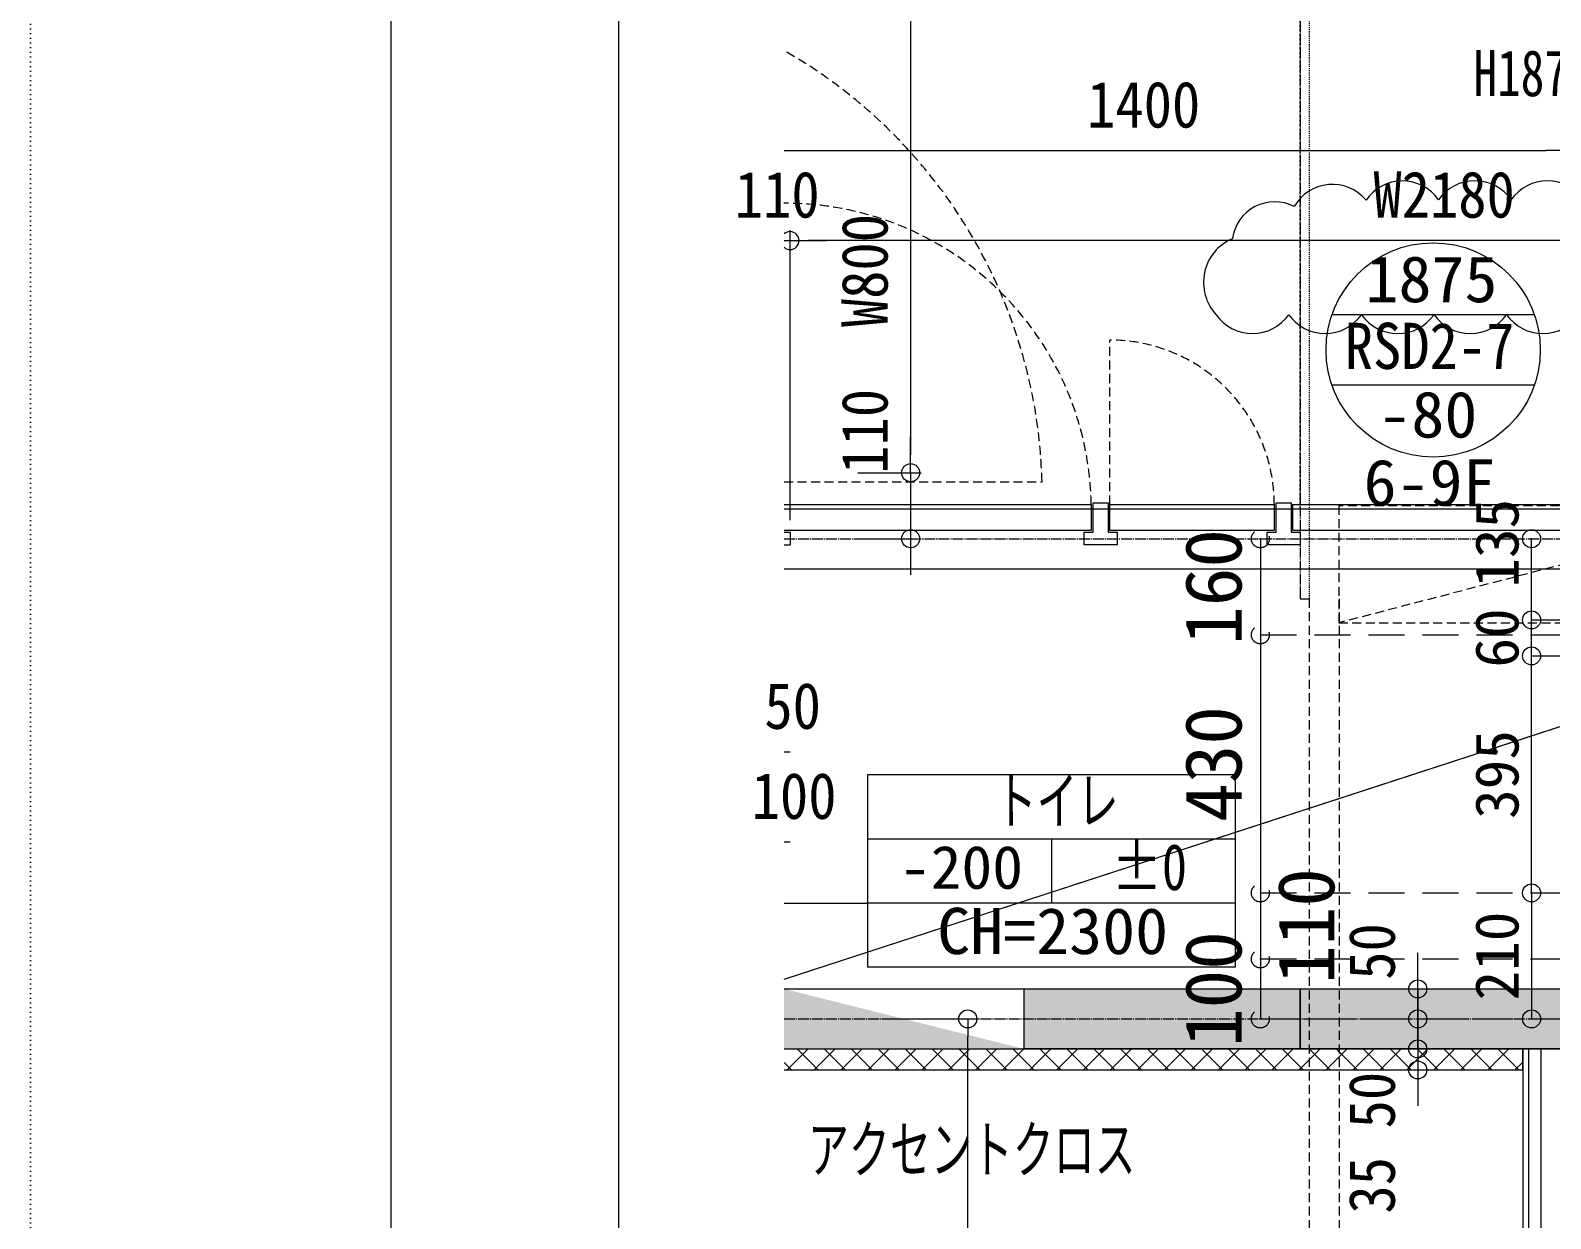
# Model space of a CAD drawing. Units: millimetres at full size, sheet at 1:30. Extents: x -17796 to 21385, y -23279 to 7734.
# Drawn here: x -17796 to -15262, y 2350 to 4329 of the extents above; entities that cross this region are included whole.
import ezdxf
from ezdxf.enums import TextEntityAlignment as Align

# ---------------------------------------------------------------- set-up
doc = ezdxf.new("R2010")
doc.units = ezdxf.units.MM
doc.header["$LTSCALE"] = 30
doc.header["$PDMODE"] = 32
doc.header["$PDSIZE"] = 30
for name, pattern in [('DASHED2', [3, 2, -1]), ('DASHED3', [4, 3, -1]), ('USER1', [0.26, 0.01, -0.25]), ('USER10', [0.12, 0.06, -0.06]), ('USER11', [0.25, 0.125, -0.125]), ('USER4', [0.78, 0.6, -0.06, 0.06, -0.06]), ('USER8', [0.75, 0.5, -0.25])]:
    doc.linetypes.add(name, pattern=pattern)
for name, color, linetype, lineweight in [('0-0_(S)電灯', 7, 'Continuous', 18), ('0-1_(W)電灯', 253, 'Continuous', 18), ('0-8_ﾄﾞｱR1', 6, 'Continuous', 18), ('0-B_0_6P', 54, 'USER4', 18), ('0-C_0_4P', 4, 'Continuous', 18), ('0-D_破線', 30, 'Continuous', 18), ('0-E_遮音材', 254, 'Continuous', 18), ('1-4_ﾌﾟﾛッﾄ', 41, 'Continuous', 18), ('1-8_CH表記', 2, 'Continuous', 18), ('1-C_鋼製建具', 253, 'USER8', 18), ('2-2_', 7, 'Continuous', 18), ('2-E_', 253, 'USER10', 18), ('3-2_寸法', 142, 'Continuous', 18), ('3-9_下地・CB・成形板', 6, 'USER8', 18), ('3-A_建具', 6, 'Continuous', 18), ('3-B_仕上線（タイル・', 7, 'Continuous', 18), ('3-D_雲マーク・質疑コ', 3, 'USER11', 18), ('4-B_', 3, 'Continuous', 18), ('4-F_', 1, 'Continuous', 18), ('6-0_補助線1', 134, 'Continuous', 9), ('6-F_寸法', 2, 'Continuous', 18), ('9-0_構造記号', 6, 'Continuous', 9), ('D-8_緑点線', 1, 'Continuous', 9), ('E-0_通り芯', 134, 'Continuous', 9), ('F-0_通り芯', 6, 'Continuous', 9), ('F-8_緑点線', 1, 'DASHED2', 9)]:
    doc.layers.add(name, color=color, linetype=linetype, lineweight=lineweight)
doc.layers.add('0-7_ﾄﾞｱ-0_7P_K60_', color=82, linetype='Continuous')
doc.styles.add('ＭＳ ゴシック', font='')
doc.styles.get('ＭＳ ゴシック').set_extended_font_data('MS Gothic')

msp = doc.modelspace()

# ---------------------------------------------------------------- linework, layer by layer
at = {"layer": '0-0_(S)電灯', "color": 4, "linetype": 'USER1'}
msp.add_lwpolyline([(-17795.56, 7734.32), (6866.76, 7734.32), (6866.76, -9684.73), (-17795.56, -9684.73)], close=True, dxfattribs=at)
at = {"layer": '0-0_(S)電灯', "lineweight": 9}
msp.add_lwpolyline([(-17194.4, 7382.42), (6265.6, 7382.42), (6265.6, -9332.83), (-17194.4, -9332.83)], close=True, dxfattribs=at)
at = {"layer": '0-8_ﾄﾞｱR1', "color": 7}
for p, q in [((-15787.09, 3088.88), (-16400.43, 3088.88)), ((-16400.43, 3088.88), (-16400.43, 2768.88)), ((-15787.09, 2768.88), (-15787.09, 3088.88)), ((-15787.09, 2982.21), (-16400.43, 2982.21)), ((-16093.76, 2982.21), (-16093.76, 2875.55)), ((-15787.09, 2875.55), (-16400.43, 2875.55)), ((-15787.09, 2768.88), (-16400.43, 2768.88))]:
    msp.add_line(p, q, dxfattribs=at)
at = {"layer": '0-8_ﾄﾞｱR1'}
msp.add_line((-16539.72, 2875.55), (-16400.43, 2875.55), dxfattribs=at)
at = {"layer": '0-B_0_6P'}
for p, q in [((-16539.72, 3482.42), (-7839.72, 3482.42)), ((-16539.72, 2682.42), (-14044.87, 2682.42))]:
    msp.add_line(p, q, dxfattribs=at)
at = {"layer": '0-C_0_4P'}
for p, q in [((-15308.72, 2632.42), (-15308.72, -4117.58)), ((-15299.22, 2632.42), (-15299.22, -4117.58))]:
    msp.add_line(p, q, dxfattribs=at)
at = {"layer": '0-D_破線'}
msp.add_line((-15278.22, 2632.42), (-15278.22, -4117.58), dxfattribs=at)
at = {"layer": '0-E_遮音材'}
for p, q in [((-16539.72, 3432.42), (-14439.72, 3432.42)), ((-16539.72, 2748.7), (-14439.72, 3432.42)), ((-16539.72, 2732.42), (-14439.72, 2732.42))]:
    msp.add_line(p, q, dxfattribs=at)
msp.add_lwpolyline([(-16539.72, 2748.7), (-14439.72, 3432.42), (-14439.72, 2732.42)], dxfattribs=at)
at = {"layer": '1-4_ﾌﾟﾛッﾄ'}
for p, q in [((-16539.72, 2632.42), (-15308.72, 2632.42)), ((-16539.72, 2609.7), (-16527.44, 2597.42)), ((-16534.26, 2597.42), (-16499.26, 2632.42)), ((-16482.54, 2597.42), (-16517.54, 2632.42)), ((-16489.36, 2597.42), (-16454.36, 2632.42)), ((-16437.64, 2597.42), (-16472.64, 2632.42)), ((-16444.46, 2597.42), (-16409.46, 2632.42)), ((-16392.74, 2597.42), (-16427.74, 2632.42)), ((-16399.56, 2597.42), (-16364.56, 2632.42)), ((-16347.83, 2597.42), (-16382.83, 2632.42)), ((-16354.65, 2597.42), (-16319.65, 2632.42)), ((-16302.93, 2597.42), (-16337.93, 2632.42)), ((-16309.75, 2597.42), (-16274.75, 2632.42)), ((-16258.03, 2597.42), (-16293.03, 2632.42)), ((-16264.85, 2597.42), (-16229.85, 2632.42)), ((-16213.13, 2597.42), (-16248.13, 2632.42)), ((-16219.95, 2597.42), (-16184.95, 2632.42)), ((-16168.23, 2597.42), (-16203.23, 2632.42)), ((-16175.05, 2597.42), (-16140.05, 2632.42)), ((-16123.33, 2597.42), (-16158.33, 2632.42)), ((-16130.15, 2597.42), (-16095.15, 2632.42)), ((-16078.43, 2597.42), (-16113.43, 2632.42)), ((-16085.25, 2597.42), (-16050.25, 2632.42)), ((-16033.53, 2597.42), (-16068.53, 2632.42)), ((-16040.35, 2597.42), (-16005.35, 2632.42)), ((-15988.62, 2597.42), (-16023.62, 2632.42)), ((-15995.44, 2597.42), (-15960.44, 2632.42)), ((-15943.72, 2597.42), (-15978.72, 2632.42)), ((-15950.54, 2597.42), (-15915.54, 2632.42)), ((-15898.82, 2597.42), (-15933.82, 2632.42)), ((-15905.64, 2597.42), (-15870.64, 2632.42)), ((-15853.92, 2597.42), (-15888.92, 2632.42)), ((-15860.74, 2597.42), (-15825.74, 2632.42)), ((-15809.02, 2597.42), (-15844.02, 2632.42)), ((-15815.84, 2597.42), (-15780.84, 2632.42)), ((-15764.12, 2597.42), (-15799.12, 2632.42)), ((-15770.94, 2597.42), (-15735.94, 2632.42)), ((-15719.22, 2597.42), (-15754.22, 2632.42)), ((-15726.04, 2597.42), (-15691.04, 2632.42)), ((-15674.32, 2597.42), (-15709.32, 2632.42)), ((-15681.14, 2597.42), (-15646.14, 2632.42)), ((-15629.41, 2597.42), (-15664.41, 2632.42)), ((-15636.23, 2597.42), (-15601.23, 2632.42)), ((-15584.51, 2597.42), (-15619.51, 2632.42)), ((-15591.33, 2597.42), (-15556.33, 2632.42)), ((-15539.61, 2597.42), (-15574.61, 2632.42)), ((-15546.43, 2597.42), (-15511.43, 2632.42)), ((-15494.71, 2597.42), (-15529.71, 2632.42)), ((-15501.53, 2597.42), (-15466.53, 2632.42)), ((-15449.81, 2597.42), (-15484.81, 2632.42)), ((-15456.63, 2597.42), (-15421.63, 2632.42)), ((-15404.91, 2597.42), (-15439.91, 2632.42)), ((-15411.73, 2597.42), (-15376.73, 2632.42)), ((-15360.01, 2597.42), (-15395.01, 2632.42)), ((-15366.83, 2597.42), (-15331.83, 2632.42)), ((-15315.11, 2597.42), (-15350.11, 2632.42)), ((-15321.93, 2597.42), (-15308.72, 2610.62)), ((-15308.72, 2597.42), (-15308.72, 2632.42)), ((-16539.72, 2597.42), (-15308.72, 2597.42))]:
    msp.add_line(p, q, dxfattribs=at)
at = {"layer": '1-8_CH表記'}
msp.add_line((-16814.88, -4987.58), (-16814.88, 4952.42), dxfattribs=at)
at = {"layer": '1-C_鋼製建具'}
for p, q in [((-15679.72, 4817.42), (-15679.72, 3382.42)), ((-15679.72, 3382.42), (-15664.72, 3382.42)), ((-15664.72, 3382.42), (-15664.72, -4117.58)), ((-15614.72, 3382.42), (-15614.72, -4117.58))]:
    msp.add_line(p, q, dxfattribs=at)
at = {"layer": '2-2_', "color": 171}
for p, q in [((-16539.72, 3127.42), (-16529.72, 3127.42)), ((-16539.72, 2977.42), (-16529.72, 2977.42)), ((-15483.5, 2762.42), (-15483.5, 2792.42)), ((-15483.5, 2712.42), (-15483.5, 2742.42)), ((-15483.5, 2732.42), (-15466, 2732.42)), ((-15483.5, 2662.42), (-15483.5, 2692.42)), ((-15483.5, 2682.42), (-15466, 2682.42)), ((-15483.5, 2652.42), (-15483.5, 2622.42)), ((-15483.5, 2632.42), (-15466, 2632.42)), ((-15483.5, 2632.42), (-15483.5, 2597.42)), ((-15483.5, 2602.42), (-15483.5, 2572.42)), ((-15483.5, 2597.42), (-15466, 2597.42)), ((-15483.5, 2567.42), (-15483.5, 2537.42))]:
    msp.add_line(p, q, dxfattribs=at)
at = {"layer": '2-2_'}
for p, q in [((-15483.5, 2732.42), (-15483.5, 2762.42)), ((-15483.5, 2682.42), (-15483.5, 2712.42)), ((-15483.5, 2682.42), (-15483.5, 2652.42)), ((-15483.5, 2632.42), (-15483.5, 2662.42)), ((-15483.5, 2632.42), (-15483.5, 2602.42)), ((-15483.5, 2597.42), (-15483.5, 2567.42))]:
    msp.add_line(p, q, dxfattribs=at)
at = {"layer": '2-2_', "color": 171}
for points in [[(-15483.5, 2732.42), (-15483.5, 2682.42), (-15466, 2682.42)], [(-15483.5, 2682.42), (-15483.5, 2632.42), (-15466, 2632.42)]]:
    msp.add_lwpolyline(points, dxfattribs=at)
at = {"layer": '2-2_'}
for centre in [(-15483.5, 2732.42), (-15483.5, 2682.42), (-15483.5, 2682.42), (-15483.5, 2632.42), (-15483.5, 2632.42), (-15483.5, 2597.42)]:
    msp.add_circle(centre, 15, dxfattribs=at)
at = {"layer": '2-E_'}
for p, q in [((-15679.72, 4817.42), (-15679.72, 3382.42)), ((-15664.72, 4817.42), (-15664.72, 3382.42))]:
    msp.add_line(p, q, dxfattribs=at)
at = {"layer": '3-2_寸法'}
for p, q in [((-16539.72, 3532.42), (-11129.72, 3532.42)), ((-16539.72, 3432.42), (-14289.72, 3432.42)), ((-16539.72, 2732.42), (-14289.72, 2732.42)), ((-16539.72, 2632.42), (-14189.72, 2632.42))]:
    msp.add_line(p, q, dxfattribs=at)
at = {"layer": '3-9_下地・CB・成形板'}
msp.add_line((-14865.14, 3537.42), (-15615.14, 3342.42), dxfattribs=at)
msp.add_lwpolyline([(-15615.14, 3342.42), (-14865.14, 3342.42), (-14865.14, 3537.42), (-15615.14, 3537.42)], close=True, dxfattribs=at)
at = {"layer": '3-A_建具'}
for p, q in [((-15289.26, 3855.59), (-15626.53, 3855.59)), ((-15289.26, 3855.59), (-15626.53, 3855.59)), ((-15289.26, 3738.33), (-15626.53, 3738.33)), ((-15289.26, 3738.33), (-15626.53, 3738.33))]:
    msp.add_line(p, q, dxfattribs=at)
msp.add_circle((-15457.89, 3796.96), 178.54, dxfattribs=at)
msp.add_circle((-15457.89, 3796.96), 178.54, dxfattribs=at)
at = {"layer": '3-B_仕上線（タイル・', "color": 6}
for p, q in [((-16328.69, 4362.42), (-16328.69, 3622.42)), ((-16539.72, 4129.15), (-15269.72, 4129.15)), ((-16539.72, 3979.15), (-16529.72, 3979.15)), ((-16529.72, 3513.42), (-16529.72, 3996.65)), ((-16529.72, 3513.42), (-16529.72, 3996.65)), ((-14379.72, 3979.15), (-16499.72, 3979.15)), ((-16499.72, 3979.15), (-16469.72, 3979.15)), ((-16328.69, 3622.42), (-16328.69, 3652.42)), ((-16416.56, 3592.42), (-16311.19, 3592.42)), ((-16416.56, 3592.42), (-16311.19, 3592.42)), ((-16328.69, 3592.42), (-16328.69, 3482.42)), ((-16416.56, 3482.42), (-16311.19, 3482.42)), ((-16328.69, 3452.42), (-16328.69, 3422.42)), ((-16363.43, 2682.42), (-16215.93, 2682.42)), ((-16233.43, 1982.42), (-16233.43, 2652.42))]:
    msp.add_line(p, q, dxfattribs=at)
at = {"layer": '3-B_仕上線（タイル・'}
for p, q in [((-15239.72, 4129.15), (-15269.72, 4129.15)), ((-16529.72, 3979.15), (-16499.72, 3979.15)), ((-16529.72, 3979.15), (-16499.72, 3979.15)), ((-16328.69, 3592.42), (-16328.69, 3622.42)), ((-16328.69, 3592.42), (-16328.69, 3622.42)), ((-16328.69, 3482.42), (-16328.69, 3452.42)), ((-16233.43, 2682.42), (-16233.43, 2652.42))]:
    msp.add_line(p, q, dxfattribs=at)
for centre in [(-16328.69, 3592.42), (-16328.69, 3592.42), (-16328.69, 3482.42), (-16233.43, 2682.42)]:
    msp.add_circle(centre, 15, dxfattribs=at)
msp.add_arc((-16529.72, 3979.15), 15, 228.18969, 131.81031, dxfattribs=at)
msp.add_arc((-16529.72, 3979.15), 15, 228.18969, 131.81031, dxfattribs=at)
at = {"layer": '3-D_雲マーク・質疑コ'}
msp.add_line((-15679.72, 3532.42), (-15679.72, 4817.42), dxfattribs=at)
at = {"layer": '4-B_', "linetype": 'USER8'}
for p, q in [((-15996.72, 3539.42), (-15996.72, 3813.42)), ((-16539.72, 3577.42), (-16109.72, 3577.42))]:
    msp.add_line(p, q, dxfattribs=at)
at = {"layer": '4-B_'}
for p, q in [((-16027.72, 3496.42), (-16539.72, 3496.42)), ((-16539.72, 3472.42), (-16529.72, 3472.42))]:
    msp.add_line(p, q, dxfattribs=at)
for points in [[(-16539.72, 3539.42), (-16027.72, 3539.42), (-16027.72, 3496.42)], [(-16539.72, 3493.42), (-16529.72, 3493.42), (-16529.72, 3472.42)]]:
    msp.add_lwpolyline(points, dxfattribs=at)
for points in [[(-15984.72, 3472.42), (-16039.72, 3472.42), (-16039.72, 3493.42), (-16024.72, 3493.42), (-16024.72, 3542.42), (-15999.72, 3542.42), (-15999.72, 3493.42), (-15984.72, 3493.42)], [(-15722.72, 3496.42), (-15996.72, 3496.42), (-15996.72, 3539.42), (-15722.72, 3539.42)], [(-15679.72, 3472.42), (-15734.72, 3472.42), (-15734.72, 3493.42), (-15719.72, 3493.42), (-15719.72, 3542.42), (-15694.72, 3542.42), (-15694.72, 3493.42), (-15679.72, 3493.42)], [(-14972.72, 3496.42), (-15691.72, 3496.42), (-15691.72, 3539.42), (-14972.72, 3539.42)]]:
    msp.add_lwpolyline(points, close=True, dxfattribs=at)
at = {"layer": '4-B_', "linetype": 'USER8'}
for centre, radius, start, end in [((-16961.11, 3555.76), 851.66, 1.45684, 60.34472), ((-16538.27, 3530.8), 510.62, 0.96711, 90.16295), ((-15996.72, 3539.42), 274, 0, 90)]:
    msp.add_arc(centre, radius, start, end, dxfattribs=at)
at = {"layer": '4-F_'}
for centre, radius, start, end in [((-15388.21, 4004.99), 73.87, 35.07821, 145.07821), ((-15267.24, 4005.07), 73.87, 35, 145), ((-15625.89, 3999.36), 73.44, 40.21923, 150.21923), ((-15509.12, 4004.66), 73.87, 35.23464, 145.23464), ((-15722.2, 3973.21), 70.6, 62.52286, 172.52286), ((-15761.56, 3909.47), 79.09, 112.79257, 222.79257), ((-15759.08, 3898.11), 73.87, 215, 325), ((-15638.06, 3898.11), 73.87, 215, 325), ((-15517.03, 3898.11), 73.87, 215, 325), ((-15396.01, 3898.11), 73.87, 215, 325), ((-15274.98, 3898.11), 73.87, 215, 325)]:
    msp.add_arc(centre, radius, start, end, dxfattribs=at)
at = {"layer": '6-0_補助線1', "color": 254}
for points in [[(-16139.72, 2632.42), (-16539.72, 2632.42), (-16539.72, 2732.42)], [(-15679.72, 2732.42), (-16139.72, 2732.42), (-15679.72, 2632.42), (-16139.72, 2632.42)], [(-15239.72, 2732.42), (-15679.72, 2732.42), (-15239.72, 2632.42), (-15679.72, 2632.42)]]:
    msp.add_solid(points, dxfattribs=at)
at = {"layer": '6-F_寸法'}
msp.add_line((-16539.72, 2732.42), (-16139.72, 2732.42), dxfattribs=at)
at = {"layer": '6-F_寸法', "color": 254}
msp.add_line((-16539.72, 2732.42), (-16139.72, 2732.42), dxfattribs=at)
at = {"layer": '6-F_寸法'}
msp.add_lwpolyline([(-16539.72, 2632.42), (-16139.72, 2632.42), (-16139.72, 2732.42)], dxfattribs=at)
at = {"layer": '6-F_寸法', "color": 254}
msp.add_lwpolyline([(-16539.72, 2632.42), (-16139.72, 2632.42), (-16139.72, 2732.42)], dxfattribs=at)
at = {"layer": '6-F_寸法'}
for points in [[(-15679.72, 2732.42), (-15679.72, 2632.42), (-16139.72, 2632.42), (-16139.72, 2732.42)], [(-15239.72, 2732.42), (-15239.72, 2632.42), (-15679.72, 2632.42), (-15679.72, 2732.42)]]:
    msp.add_lwpolyline(points, close=True, dxfattribs=at)
at = {"layer": '9-0_構造記号'}
msp.add_line((-15293.92, 2892.42), (-15293.92, 2682.42), dxfattribs=at)
at = {"layer": 'D-8_緑点線'}
for p, q in [((-15745.89, 3482.42), (-15745.89, 3322.42)), ((-15745.89, 3322.42), (-15745.89, 2892.42)), ((-15745.89, 2782.42), (-15745.89, 2682.42))]:
    msp.add_line(p, q, dxfattribs=at)
at = {"layer": 'E-0_通り芯', "color": 6}
for p, q in [((-15293.92, 3347.27), (-15293.92, 3482.42)), ((-15293.92, 3287.27), (-15293.92, 3347.27)), ((-15293.92, 2892.42), (-15293.92, 3287.27))]:
    msp.add_line(p, q, dxfattribs=at)
at = {"layer": 'F-0_通り芯', "linetype": 'DASHED3'}
for p, q in [((-15293.92, 3347.27), (-14289.72, 3347.27)), ((-15293.92, 3287.27), (-14289.72, 3287.27)), ((-15293.92, 2682.42), (-14239.72, 2682.42))]:
    msp.add_line(p, q, dxfattribs=at)
at = {"layer": 'F-0_通り芯'}
msp.add_line((-15293.92, 2892.42), (-14239.72, 2892.42), dxfattribs=at)
for p in [(-15293.92, 3482.42), (-15293.92, 3347.27), (-15293.92, 3287.27), (-15293.92, 2892.42), (-15293.92, 2682.42)]:
    msp.add_point(p, dxfattribs=at)
at = {"layer": 'F-8_緑点線'}
for p, q in [((-15745.89, 3322.42), (-14520, 3322.42)), ((-15745.89, 2892.42), (-14500, 2892.42)), ((-15745.89, 2782.42), (-14500, 2782.42)), ((-15745.89, 2682.42), (-14389.72, 2682.42))]:
    msp.add_line(p, q, dxfattribs=at)
at = {"layer": 'F-8_緑点線', "linetype": 'Continuous'}
msp.add_line((-15745.89, 2892.42), (-15745.89, 2782.42), dxfattribs=at)
at = {"layer": 'F-8_緑点線'}
for p in [(-15745.89, 3482.42), (-15745.89, 3322.42), (-15745.89, 2892.42), (-15745.89, 2782.42), (-15745.89, 2682.42)]:
    msp.add_point(p, dxfattribs=at)

# ---------------------------------------------------------------- texts
at = {"layer": '0-1_(W)電灯', "color": 7, "style": 'ＭＳ ゴシック'}
for s, height, width, p in [('トイレ', 76.97, 0.65, (-16187.09, 2984.74)), ('-200', 71.84, 1.05, (-16346.65, 2877.73)), ('±0', 76.97, 0.8, (-15993.76, 2874.08)), ('CH=2300', 76.97, 1.05, (-16284.43, 2767.41))]:
    msp.add_text(s, height=height, dxfattribs=dict(at, width=width)).set_placement(p, align=Align.BOTTOM_LEFT)
at = {"layer": '0-7_ﾄﾞｱ-0_7P_K60_', "style": 'ＭＳ ゴシック', "width": 0.65}
msp.add_text('アクセントクロス', height=76.97, dxfattribs=at).set_placement((-16499.71, 2403.58), align=Align.BOTTOM_LEFT)
at = {"layer": '2-2_', "color": 9, "style": 'ＭＳ ゴシック', "width": 0.9}
for s, p in [('50', (-16572.41, 3142.61)), ('100', (-16593.59, 2992.61))]:
    msp.add_text(s, height=76.98, dxfattribs=at).set_placement(p, align=Align.BOTTOM_LEFT)
for s, p in [('50', (-15498.7, 2747.66)), ('50', (-15498.7, 2500.11)), ('35', (-15498.7, 2358.19))]:
    msp.add_text(s, height=76.98, rotation=90, dxfattribs=at).set_placement(p, align=Align.BOTTOM_LEFT)
at = {"layer": '3-A_建具', "style": 'ＭＳ ゴシック'}
for s, width, p in [('1875', 1.05, (-15570.61, 3853.43)), ('RSD2-7', 0.9, (-15605.32, 3742.15)), ('-80', 1.05, (-15549.28, 3627.93)), ('6-9F', 1.05, (-15573.89, 3514.64))]:
    msp.add_text(s, height=76.97, dxfattribs=dict(at, width=width)).set_placement(p, align=Align.BOTTOM_LEFT)
at = {"layer": '3-B_仕上線（タイル・', "color": 9, "style": 'ＭＳ ゴシック', "width": 0.9}
for s, p in [('1400', (-16034.58, 4144.34)), ('110', (-16621.7, 3994.34)), ('W2180', (-15557.44, 3994.34))]:
    msp.add_text(s, height=76.98, dxfattribs=at).set_placement(p, align=Align.BOTTOM_LEFT)
for s, p in [('W800', (-16343.89, 3835.01)), ('110', (-16343.89, 3590.74))]:
    msp.add_text(s, height=76.98, rotation=90, dxfattribs=at).set_placement(p, align=Align.BOTTOM_LEFT)
at = {"layer": '4-F_', "style": 'ＭＳ ゴシック', "width": 0.75}
msp.add_text('H1875?ALC図より', height=76.97, dxfattribs=at).set_placement((-15390.51, 4196.74), align=Align.BOTTOM_LEFT)
at = {"layer": 'F-0_通り芯', "style": 'ＭＳ ゴシック'}
for s, p in [('135', (-15293.92, 3400.93)), ('60', (-15293.92, 3267.82)), ('395', (-15293.92, 3015.67)), ('210', (-15293.92, 2713.24))]:
    msp.add_text(s, height=72.51, rotation=90, dxfattribs=at).set_placement(p, align=Align.BOTTOM_LEFT)
at = {"layer": 'F-8_緑点線', "style": 'ＭＳ ゴシック'}
for s, p in [('160', (-15748.89, 3305.67)), ('430', (-15748.89, 3010.67)), ('110', (-15594.23, 2740.67)), ('100', (-15748.89, 2635.67))]:
    msp.add_text(s, height=94.57, rotation=90, dxfattribs=at).set_placement(p, align=Align.BOTTOM_LEFT)

doc.saveas('drawing.dxf')
